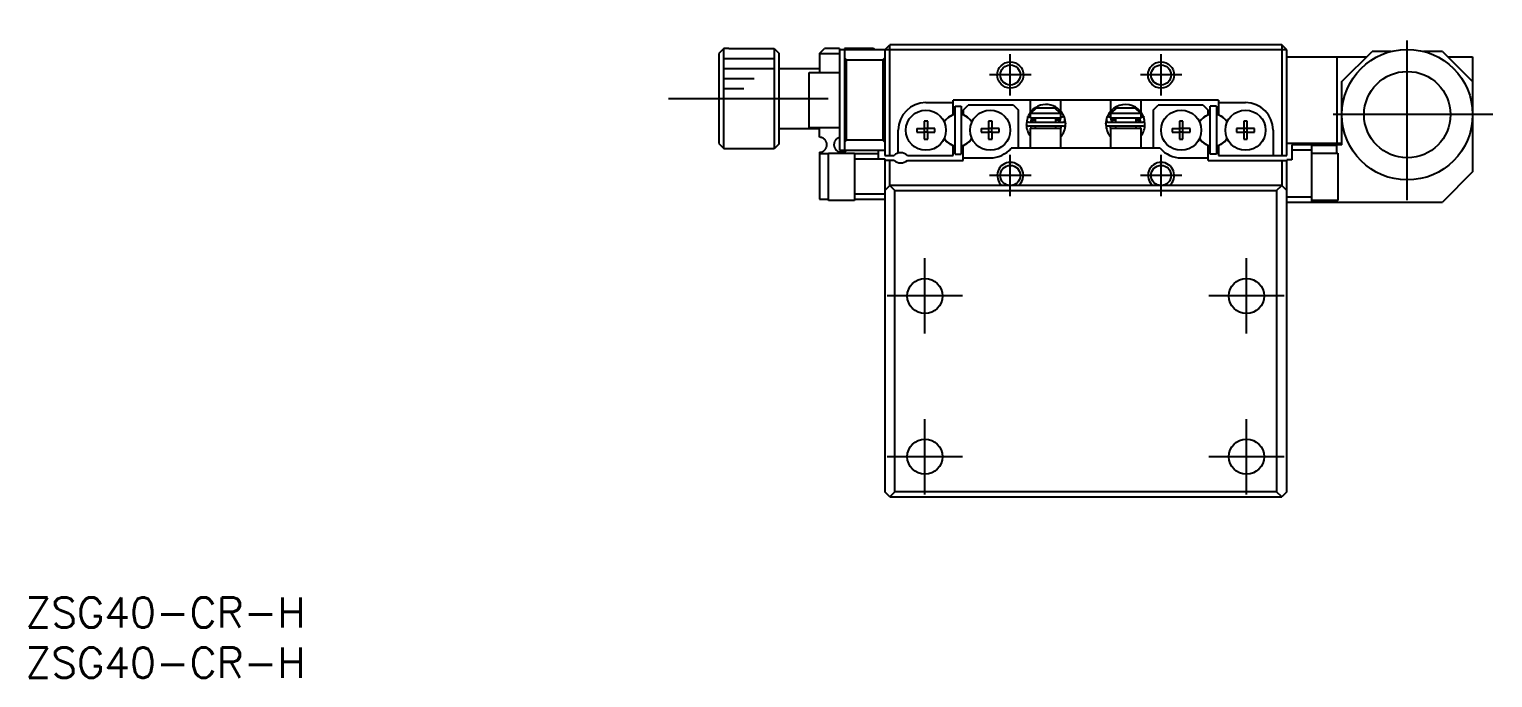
# Model space of a CAD drawing. Extents: x 0 to 313, y -8 to 225.
# Drawn here: x 0.4 to 146, y -8 to 56.5 of the extents above; entities that cross this region are included whole.
import ezdxf

# ---------------------------------------------------------------- set-up
doc = ezdxf.new("R2010")
doc.units = 0
doc.header["$LTSCALE"] = 0.5
doc.linetypes.add('CENTER', pattern=[50.8, 31.75, -6.35, 6.35, -6.35])
for name, color, linetype in [('MSM_CENTER', 1, 'CENTER'), ('MSM_CONTINUOUS', 7, 'CONTINUOUS'), ('MSM_NARROW', 5, 'CONTINUOUS'), ('MSM_PART_NUMBER', 7, 'CONTINUOUS')]:
    doc.layers.add(name, color=color, linetype=linetype)
doc.styles.get("Standard").update_dxf_attribs({"font": 'txt.shx', "height": 3, "bigfont": 'bigfont.shx'})

# ---------------------------------------------------------------- blocks, each defined once
blk = doc.blocks.new('*U2')
at = {"layer": 'MSM_PART_NUMBER'}
blk.add_text('ZSG40-CR-H', height=3, dxfattribs=at).set_placement((0, -3))
blk = doc.blocks.new('*U3')
at = {"layer": 'MSM_PART_NUMBER'}
blk.add_text('ZSG40-CR-H', height=3, dxfattribs=at).set_placement((0, -8))

msp = doc.modelspace()

# ---------------------------------------------------------------- linework, layer by layer
at = {"layer": 'MSM_CENTER'}
for p, q in [((137.5, 39.55), (137.5, 56.55)), ((98, 49.94), (98, 54.06)), ((113, 49.94), (113, 54.06)), ((100.06, 52), (95.94, 52)), ((115.06, 52), (110.94, 52)), ((64, 49.65), (80, 49.65)), ((146, 48.05), (129, 48.05)), ((98, 39.94), (98, 44.06)), ((113, 39.94), (113, 44.06)), ((100.06, 42), (95.94, 42)), ((115.06, 42), (110.94, 42)), ((89.5, 26.25), (89.5, 33.75)), ((121.5, 26.25), (121.5, 33.75)), ((93.25, 30), (85.75, 30)), ((125.25, 30), (117.75, 30)), ((89.5, 10.25), (89.5, 17.75)), ((121.5, 10.25), (121.5, 17.75)), ((93.25, 14), (85.75, 14)), ((125.25, 14), (117.75, 14))]:
    msp.add_line(p, q, dxfattribs=at)
at = {"layer": 'MSM_CONTINUOUS'}
for p, q in [((69.5, 54.63), (69, 54.13)), ((69, 54.13), (69, 45.17)), ((69.5, 44.67), (69.5, 54.63)), ((70, 54.63), (69.5, 54.63)), ((70, 54.65), (70, 54.63)), ((70, 54.65), (74.5, 54.65)), ((74.5, 54.65), (74.5, 44.65)), ((74.5, 54.65), (75, 54.15)), ((75, 45.15), (75, 54.15)), ((79, 54.15), (79.5, 54.65)), ((79, 54.15), (81, 54.15)), ((79, 54.15), (79, 52.25)), ((81, 54.65), (79.5, 54.65)), ((81, 54.65), (81, 44.5)), ((125.5, 54.5), (81, 54.5)), ((81.5, 54.65), (81.5, 44.5)), ((84.4, 54.65), (81.5, 54.65)), ((84.4, 54.65), (84.55, 54.5)), ((85.5, 54.5), (86, 55)), ((85.5, 54.5), (85.5, 44)), ((86, 44), (86, 55)), ((125, 55), (86, 55)), ((125, 55), (125, 44)), ((125.5, 54.5), (125, 55)), ((125.5, 44), (125.5, 54.5)), ((131, 51.35), (134, 54.35)), ((135.9, 54.35), (134, 54.35)), ((141, 54.35), (139.1, 54.35)), ((141, 54.35), (144, 51.35)), ((75, 52.65), (79, 52.65)), ((81.7, 53.5), (81.5, 53.7)), ((81.7, 53.5), (85.3, 53.5)), ((81.7, 45.5), (81.7, 53.5)), ((85.5, 53.7), (85.3, 53.5)), ((85.3, 53.5), (85.3, 45.5)), ((125.5, 53.8), (133.45, 53.8)), ((130.5, 53.8), (130.5, 45.2)), ((141.55, 53.8), (144, 53.8)), ((144, 53.8), (144, 42.35)), ((78, 46.75), (78, 52.25)), ((78, 52.25), (81, 52.25)), ((131, 45.05), (131, 51.35)), ((89.6, 49.25), (92.3, 49.25)), ((118.7, 49.5), (92.3, 49.5)), ((92.3, 48.05), (92.3, 49.5)), ((92.5, 48.9), (93.1, 48.9)), ((92.5, 44.1), (92.5, 48.9)), ((93.1, 48.9), (93.1, 44.1)), ((93.3, 48.5), (93.8, 49)), ((93.3, 48.5), (93.3, 48.05)), ((98.3, 49), (93.8, 49)), ((98.3, 49), (98.8, 48.5)), ((98.8, 44.7), (98.8, 48.5)), ((100, 48.29), (100, 49.5)), ((100, 48.29), (100, 48.29)), ((100, 48.29), (100, 48.29)), ((100, 48.2), (103, 48.2)), ((100, 47.7), (100, 48.2)), ((100.58, 48.7), (100.05, 48.2)), ((102.42, 48.7), (100.58, 48.7)), ((102.95, 48.2), (102.42, 48.7)), ((103, 49.5), (103, 48.4)), ((103, 48.4), (103, 48.4)), ((103, 48.2), (103, 47.7)), ((108, 48.4), (108, 49.5)), ((108, 48.4), (108, 48.4)), ((108, 48.2), (111, 48.2)), ((108, 47.7), (108, 48.2)), ((108.58, 48.7), (108.05, 48.2)), ((110.42, 48.7), (108.58, 48.7)), ((110.95, 48.2), (110.42, 48.7)), ((111, 49.5), (111, 48.29)), ((111, 48.2), (111, 47.7)), ((112.2, 48.5), (112.7, 49)), ((112.2, 48.5), (112.2, 44.7)), ((117.2, 49), (112.7, 49)), ((117.2, 49), (117.7, 48.5)), ((117.7, 48.05), (117.7, 48.5)), ((117.9, 44.1), (117.9, 48.9)), ((118.5, 48.9), (117.9, 48.9)), ((118.5, 48.9), (118.5, 44.1)), ((118.7, 49.5), (118.7, 48.05)), ((118.7, 49.25), (121.4, 49.25)), ((79, 46.65), (75, 46.65)), ((81, 46.75), (78, 46.75)), ((79, 45.8), (79, 46.75)), ((88.71, 46.68), (88.71, 46.32)), ((88.71, 46.68), (89.42, 46.68)), ((89.78, 47.39), (89.42, 47.39)), ((89.42, 47.39), (89.42, 46.68)), ((89.43, 46.67), (89.42, 46.68)), ((89.43, 46.67), (89.43, 46.33)), ((89.77, 46.67), (89.43, 46.67)), ((89.77, 46.67), (89.78, 46.68)), ((89.77, 46.33), (89.77, 46.67)), ((89.78, 46.68), (89.78, 47.39)), ((90.49, 46.68), (89.78, 46.68)), ((90.49, 46.32), (90.49, 46.68)), ((92.04, 47.9), (92.3, 48.05)), ((93.3, 48.05), (93.56, 47.9)), ((95.11, 46.68), (95.11, 46.32)), ((95.11, 46.68), (95.82, 46.68)), ((96.18, 47.39), (95.82, 47.39)), ((95.82, 47.39), (95.82, 46.68)), ((95.83, 46.67), (95.82, 46.68)), ((95.83, 46.67), (95.83, 46.33)), ((96.17, 46.67), (95.83, 46.67)), ((96.17, 46.67), (96.18, 46.68)), ((96.17, 46.33), (96.17, 46.67)), ((96.18, 46.68), (96.18, 47.39)), ((96.89, 46.68), (96.18, 46.68)), ((96.89, 46.32), (96.89, 46.68)), ((99.73, 47.81), (99.75, 47.87)), ((99.77, 47.86), (99.75, 47.87)), ((99.76, 47.87), (99.76, 47.88)), ((99.97, 47.76), (99.76, 47.87)), ((99.8, 47.31), (103.3, 47.31)), ((103.3, 46.91), (99.8, 46.91)), ((100, 47.75), (99.97, 47.76)), ((103, 47.7), (100, 47.7)), ((100, 46.7), (103, 46.7)), ((100, 44.7), (100, 46.7)), ((100.11, 47.7), (100.01, 47.31)), ((100.01, 46.91), (100.05, 46.7)), ((100.11, 47.67), (100.1, 47.66)), ((100.1, 47.66), (100.1, 47.64)), ((100.1, 47.64), (100.1, 47.63)), ((100.1, 47.63), (100.1, 47.61)), ((100.1, 47.61), (100.1, 47.6)), ((100.1, 47.6), (100.1, 47.58)), ((100.1, 47.58), (100.1, 47.57)), ((100.1, 47.57), (100.1, 47.55)), ((100.1, 47.55), (100.1, 47.54)), ((100.1, 47.54), (100.11, 47.52)), ((100.12, 47.7), (100.11, 47.69)), ((100.11, 47.69), (100.11, 47.67)), ((100.11, 47.52), (100.11, 47.51)), ((100.11, 47.51), (100.12, 47.5)), ((100.12, 47.71), (100.12, 47.7)), ((100.5, 47.5), (100.12, 47.5)), ((100.12, 47.5), (100.12, 47.48)), ((100.12, 47.48), (100.13, 47.47)), ((100.13, 47.47), (100.14, 47.46)), ((100.14, 47.46), (100.14, 47.44)), ((100.14, 47.44), (100.15, 47.43)), ((100.15, 47.43), (100.16, 47.42)), ((100.16, 47.42), (100.17, 47.41)), ((100.17, 47.41), (100.18, 47.4)), ((100.18, 47.4), (100.19, 47.39)), ((100.19, 47.39), (100.2, 47.38)), ((100.2, 47.38), (100.21, 47.37)), ((100.21, 47.37), (100.23, 47.36)), ((100.23, 47.36), (100.24, 47.35)), ((100.24, 47.35), (100.25, 47.34)), ((100.25, 47.34), (100.26, 47.34)), ((100.26, 47.34), (100.28, 47.33)), ((100.28, 47.33), (100.29, 47.33)), ((100.29, 47.33), (100.31, 47.32)), ((100.31, 47.32), (100.32, 47.32)), ((100.32, 47.32), (100.33, 47.31)), ((100.33, 47.31), (100.35, 47.31)), ((100.35, 47.31), (100.36, 47.31)), ((100.36, 47.31), (100.38, 47.31)), ((100.38, 47.31), (100.39, 47.31)), ((100.39, 47.31), (100.4, 47.31)), ((100.5, 47.31), (100.5, 47.7)), ((100.5, 46.7), (100.5, 46.91)), ((102.5, 47.7), (102.5, 47.31)), ((102.98, 47.5), (102.5, 47.5)), ((102.5, 46.91), (102.5, 46.7)), ((102.7, 47.31), (102.71, 47.31)), ((102.71, 47.31), (102.72, 47.31)), ((102.72, 47.31), (102.74, 47.31)), ((102.74, 47.31), (102.75, 47.31)), ((102.75, 47.31), (102.77, 47.32)), ((102.77, 47.32), (102.78, 47.32)), ((102.78, 47.32), (102.8, 47.32)), ((102.8, 47.32), (102.81, 47.33)), ((102.81, 47.33), (102.82, 47.33)), ((102.82, 47.33), (102.84, 47.34)), ((102.84, 47.34), (102.85, 47.35)), ((102.85, 47.35), (102.86, 47.36)), ((102.86, 47.36), (102.87, 47.36)), ((102.87, 47.36), (102.89, 47.37)), ((102.89, 47.37), (102.9, 47.38)), ((102.9, 47.38), (102.91, 47.39)), ((102.91, 47.39), (102.92, 47.4)), ((102.92, 47.4), (102.93, 47.41)), ((102.93, 47.41), (102.94, 47.43)), ((102.94, 47.43), (102.95, 47.44)), ((102.95, 47.45), (102.96, 47.46)), ((102.95, 47.44), (102.95, 47.45)), ((102.96, 47.46), (102.97, 47.48)), ((102.98, 47.71), (102.97, 47.71)), ((102.97, 47.49), (102.98, 47.5)), ((102.97, 47.48), (102.97, 47.49)), ((102.98, 47.69), (102.98, 47.71)), ((102.99, 47.68), (102.98, 47.69)), ((102.98, 47.52), (102.99, 47.53)), ((102.98, 47.5), (102.98, 47.52)), ((102.99, 47.66), (102.99, 47.68)), ((102.99, 47.65), (102.99, 47.66)), ((102.99, 47.63), (102.99, 47.65)), ((103, 47.62), (102.99, 47.63)), ((102.99, 47.56), (103, 47.58)), ((102.99, 47.55), (102.99, 47.56)), ((102.99, 47.53), (102.99, 47.55)), ((103.1, 47.81), (103, 47.75)), ((103, 47.74), (103.01, 47.75)), ((103, 47.61), (103, 47.62)), ((103, 47.59), (103, 47.61)), ((103, 47.58), (103, 47.59)), ((103, 46.7), (103, 44.7)), ((103, 46.57), (103.04, 46.67)), ((103.01, 47.75), (103.02, 47.75)), ((103.02, 47.75), (103.03, 47.76)), ((103.03, 47.76), (103.04, 47.77)), ((103.04, 47.77), (103.05, 47.77)), ((103.04, 46.67), (103.09, 46.91)), ((103.05, 47.77), (103.07, 47.78)), ((103.07, 47.78), (103.08, 47.79)), ((103.08, 47.79), (103.09, 47.79)), ((103.09, 47.79), (103.11, 47.8)), ((103.34, 47.88), (103.1, 47.81)), ((103.11, 47.8), (103.12, 47.81)), ((103.12, 47.81), (103.14, 47.82)), ((103.14, 47.82), (103.15, 47.82)), ((103.15, 47.82), (103.17, 47.83)), ((103.17, 47.83), (103.18, 47.83)), ((103.18, 47.83), (103.2, 47.84)), ((103.2, 47.84), (103.21, 47.85)), ((103.21, 47.85), (103.23, 47.85)), ((103.23, 47.85), (103.24, 47.85)), ((103.24, 47.85), (103.25, 47.86)), ((103.25, 47.86), (103.27, 47.86)), ((103.27, 47.86), (103.28, 47.87)), ((103.28, 47.87), (103.29, 47.87)), ((103.29, 47.87), (103.3, 47.87)), ((103.3, 47.87), (103.31, 47.87)), ((103.31, 47.87), (103.32, 47.87)), ((103.32, 47.87), (103.32, 47.87)), ((103.32, 47.87), (103.33, 47.87)), ((103.33, 47.87), (103.34, 47.87)), ((103.34, 47.34), (103.33, 47.3)), ((103.34, 47.88), (103.34, 47.87)), ((103.34, 47.87), (103.34, 47.87)), ((103.34, 47.87), (103.35, 47.84)), ((103.34, 47.87), (103.34, 47.87)), ((103.34, 47.87), (103.34, 47.87)), ((103.36, 47.37), (103.34, 47.34)), ((103.35, 47.84), (103.36, 47.81)), ((103.36, 47.82), (103.5, 47.13)), ((103.36, 47.81), (103.37, 47.77)), ((103.37, 47.4), (103.36, 47.37)), ((103.37, 47.77), (103.38, 47.74)), ((103.38, 47.43), (103.37, 47.4)), ((103.38, 47.74), (103.39, 47.71)), ((103.39, 47.5), (103.38, 47.47)), ((103.38, 47.47), (103.38, 47.43)), ((103.39, 47.71), (103.39, 47.67)), ((103.39, 47.67), (103.4, 47.64)), ((103.4, 47.57), (103.39, 47.53)), ((103.39, 47.53), (103.39, 47.5)), ((103.4, 47.64), (103.4, 47.6)), ((103.4, 47.6), (103.4, 47.57)), ((107.5, 47.13), (107.64, 47.82)), ((107.6, 47.62), (107.61, 47.65)), ((107.6, 47.58), (107.6, 47.62)), ((107.61, 47.55), (107.6, 47.58)), ((107.61, 47.72), (107.62, 47.75)), ((107.61, 47.69), (107.61, 47.72)), ((107.61, 47.65), (107.61, 47.69)), ((107.61, 47.51), (107.61, 47.55)), ((107.61, 47.48), (107.61, 47.51)), ((107.62, 47.45), (107.61, 47.48)), ((107.62, 47.75), (107.63, 47.79)), ((107.63, 47.41), (107.62, 47.45)), ((107.63, 47.79), (107.64, 47.82)), ((107.64, 47.38), (107.63, 47.41)), ((107.64, 47.82), (107.65, 47.85)), ((107.65, 47.35), (107.64, 47.38)), ((107.65, 47.85), (107.66, 47.87)), ((107.67, 47.32), (107.65, 47.35)), ((107.66, 47.88), (107.9, 47.81)), ((107.66, 47.87), (107.66, 47.87)), ((107.66, 47.87), (107.66, 47.87)), ((107.66, 47.87), (107.66, 47.87)), ((107.67, 47.87), (107.66, 47.87)), ((107.68, 47.87), (107.67, 47.87)), ((107.67, 47.3), (107.67, 47.32)), ((107.69, 47.87), (107.68, 47.87)), ((107.68, 47.87), (107.68, 47.87)), ((107.7, 47.87), (107.69, 47.87)), ((107.71, 47.87), (107.7, 47.87)), ((107.7, 47.31), (111.2, 47.31)), ((111.2, 46.91), (107.7, 46.91)), ((107.72, 47.87), (107.71, 47.87)), ((107.73, 47.86), (107.72, 47.87)), ((107.75, 47.86), (107.73, 47.86)), ((107.76, 47.85), (107.75, 47.86)), ((107.77, 47.85), (107.76, 47.85)), ((107.79, 47.85), (107.77, 47.85)), ((107.8, 47.84), (107.79, 47.85)), ((107.82, 47.83), (107.8, 47.84)), ((107.83, 47.83), (107.82, 47.83)), ((107.85, 47.82), (107.83, 47.83)), ((107.86, 47.82), (107.85, 47.82)), ((107.88, 47.81), (107.86, 47.82)), ((107.89, 47.8), (107.88, 47.81)), ((107.91, 47.79), (107.89, 47.8)), ((107.9, 47.81), (108, 47.75)), ((107.92, 47.79), (107.91, 47.79)), ((107.91, 46.91), (107.96, 46.68)), ((107.93, 47.78), (107.92, 47.79)), ((107.95, 47.77), (107.93, 47.78)), ((107.96, 47.77), (107.95, 47.77)), ((107.97, 47.76), (107.96, 47.77)), ((107.96, 46.68), (108, 46.57)), ((107.98, 47.75), (107.97, 47.76)), ((107.99, 47.75), (107.98, 47.75)), ((108, 47.74), (107.99, 47.75)), ((111, 47.7), (108, 47.7)), ((108.01, 47.63), (108, 47.61)), ((108, 47.61), (108, 47.6)), ((108, 47.6), (108, 47.58)), ((108, 47.58), (108.01, 47.57)), ((108, 46.7), (111, 46.7)), ((108, 44.7), (108, 46.7)), ((108.02, 47.69), (108.01, 47.67)), ((108.01, 47.67), (108.01, 47.66)), ((108.01, 47.66), (108.01, 47.64)), ((108.01, 47.64), (108.01, 47.63)), ((108.01, 47.57), (108.01, 47.55)), ((108.01, 47.55), (108.01, 47.54)), ((108.01, 47.54), (108.01, 47.52)), ((108.01, 47.52), (108.02, 47.51)), ((108.03, 47.71), (108.02, 47.7)), ((108.02, 47.7), (108.02, 47.69)), ((108.02, 47.51), (108.02, 47.5)), ((108.5, 47.5), (108.02, 47.5)), ((108.02, 47.5), (108.03, 47.48)), ((108.03, 47.48), (108.04, 47.47)), ((108.04, 47.47), (108.04, 47.46)), ((108.04, 47.46), (108.05, 47.44)), ((108.05, 47.44), (108.06, 47.43)), ((108.06, 47.43), (108.07, 47.42)), ((108.07, 47.42), (108.08, 47.41)), ((108.08, 47.41), (108.09, 47.4)), ((108.09, 47.4), (108.1, 47.39)), ((108.1, 47.39), (108.11, 47.38)), ((108.11, 47.38), (108.12, 47.37)), ((108.12, 47.37), (108.13, 47.36)), ((108.13, 47.36), (108.14, 47.35)), ((108.14, 47.35), (108.16, 47.34)), ((108.16, 47.34), (108.17, 47.34)), ((108.17, 47.34), (108.18, 47.33)), ((108.18, 47.33), (108.2, 47.33)), ((108.2, 47.33), (108.21, 47.32)), ((108.21, 47.32), (108.23, 47.32)), ((108.23, 47.32), (108.24, 47.31)), ((108.24, 47.31), (108.25, 47.31)), ((108.25, 47.31), (108.27, 47.31)), ((108.27, 47.31), (108.28, 47.31)), ((108.28, 47.31), (108.3, 47.31)), ((108.3, 47.31), (108.3, 47.31)), ((108.5, 47.31), (108.5, 47.7)), ((108.5, 46.7), (108.5, 46.91)), ((110.5, 47.7), (110.5, 47.31)), ((110.88, 47.5), (110.5, 47.5)), ((110.5, 46.91), (110.5, 46.7)), ((110.6, 47.31), (110.62, 47.31)), ((110.62, 47.31), (110.63, 47.31)), ((110.63, 47.31), (110.65, 47.31)), ((110.65, 47.31), (110.66, 47.31)), ((110.66, 47.31), (110.67, 47.32)), ((110.67, 47.32), (110.69, 47.32)), ((110.69, 47.32), (110.7, 47.32)), ((110.7, 47.32), (110.72, 47.33)), ((110.72, 47.33), (110.73, 47.33)), ((110.73, 47.33), (110.74, 47.34)), ((110.74, 47.34), (110.76, 47.35)), ((110.76, 47.35), (110.77, 47.36)), ((110.77, 47.36), (110.78, 47.36)), ((110.78, 47.36), (110.79, 47.37)), ((110.79, 47.37), (110.8, 47.38)), ((110.8, 47.38), (110.81, 47.39)), ((110.81, 47.39), (110.82, 47.4)), ((110.82, 47.4), (110.83, 47.41)), ((110.83, 47.41), (110.84, 47.43)), ((110.84, 47.43), (110.85, 47.44)), ((110.85, 47.44), (110.86, 47.45)), ((110.86, 47.45), (110.87, 47.46)), ((110.87, 47.48), (110.88, 47.49)), ((110.87, 47.46), (110.87, 47.48)), ((110.89, 47.69), (110.88, 47.71)), ((110.88, 47.71), (110.88, 47.71)), ((110.88, 47.49), (110.89, 47.5)), ((110.99, 47.31), (110.89, 47.7)), ((110.89, 47.68), (110.89, 47.69)), ((110.9, 47.66), (110.89, 47.68)), ((110.89, 47.53), (110.9, 47.55)), ((110.89, 47.52), (110.89, 47.53)), ((110.89, 47.5), (110.89, 47.52)), ((110.9, 47.65), (110.9, 47.66)), ((110.9, 47.63), (110.9, 47.65)), ((110.9, 47.62), (110.9, 47.63)), ((110.9, 47.61), (110.9, 47.62)), ((110.9, 47.59), (110.9, 47.61)), ((110.9, 47.58), (110.9, 47.59)), ((110.9, 47.56), (110.9, 47.58)), ((110.9, 47.55), (110.9, 47.56)), ((110.95, 46.7), (110.99, 46.91)), ((111, 47.75), (111.03, 47.76)), ((111, 46.7), (111, 44.7)), ((111.03, 47.76), (111.24, 47.87)), ((111.23, 47.86), (111.25, 47.87)), ((111.25, 47.87), (111.27, 47.81)), ((114.11, 46.68), (114.11, 46.32)), ((114.11, 46.68), (114.82, 46.68)), ((115.18, 47.39), (114.82, 47.39)), ((114.82, 47.39), (114.82, 46.68)), ((114.83, 46.67), (114.82, 46.68)), ((114.83, 46.67), (114.83, 46.33)), ((115.17, 46.67), (114.83, 46.67)), ((115.17, 46.67), (115.18, 46.68)), ((115.17, 46.33), (115.17, 46.67)), ((115.18, 46.68), (115.18, 47.39)), ((115.89, 46.68), (115.18, 46.68)), ((115.89, 46.32), (115.89, 46.68)), ((117.7, 48.05), (117.44, 47.9)), ((118.96, 47.9), (118.7, 48.05)), ((120.51, 46.68), (120.51, 46.32)), ((121.22, 46.68), (120.51, 46.68)), ((121.58, 47.39), (121.22, 47.39)), ((121.22, 47.39), (121.22, 46.68)), ((121.23, 46.67), (121.22, 46.68)), ((121.23, 46.67), (121.23, 46.33)), ((121.57, 46.67), (121.23, 46.67)), ((121.57, 46.67), (121.58, 46.68)), ((121.57, 46.33), (121.57, 46.67)), ((121.58, 46.68), (121.58, 47.39)), ((122.29, 46.68), (121.58, 46.68)), ((122.29, 46.32), (122.29, 46.68)), ((69, 45.17), (69.5, 44.67)), ((75, 45.15), (74.5, 44.65)), ((79.03, 45.8), (79, 45.8)), ((79.07, 45.8), (79.03, 45.8)), ((79.1, 45.79), (79.07, 45.8)), ((79.14, 45.79), (79.1, 45.79)), ((79.17, 45.78), (79.14, 45.79)), ((79.2, 45.77), (79.17, 45.78)), ((79.23, 45.76), (79.2, 45.77)), ((79.26, 45.75), (79.23, 45.76)), ((79.29, 45.74), (79.26, 45.75)), ((79.32, 45.73), (79.29, 45.74)), ((79.34, 45.72), (79.32, 45.73)), ((79.37, 45.7), (79.34, 45.72)), ((79.4, 45.68), (79.37, 45.7)), ((79.43, 45.66), (79.4, 45.68)), ((79.46, 45.64), (79.43, 45.66)), ((79.49, 45.62), (79.46, 45.64)), ((79.51, 45.6), (79.49, 45.62)), ((79.54, 45.57), (79.51, 45.6)), ((79.56, 45.55), (79.54, 45.57)), ((79.58, 45.53), (79.56, 45.55)), ((79.6, 45.5), (79.58, 45.53)), ((79.62, 45.47), (79.6, 45.5)), ((79.64, 45.45), (79.62, 45.47)), ((79.65, 45.42), (79.64, 45.45)), ((79.67, 45.38), (79.65, 45.42)), ((79.69, 45.35), (79.67, 45.38)), ((79.7, 45.31), (79.69, 45.35)), ((79.72, 45.27), (79.7, 45.31)), ((79.73, 45.22), (79.72, 45.27)), ((79.74, 45.18), (79.73, 45.22)), ((79.75, 45.13), (79.74, 45.18)), ((80.46, 45.16), (80.45, 45.12)), ((80.47, 45.21), (80.46, 45.16)), ((80.48, 45.28), (80.47, 45.24)), ((80.47, 45.24), (80.47, 45.21)), ((80.5, 45.31), (80.48, 45.28)), ((80.51, 45.34), (80.5, 45.31)), ((80.52, 45.37), (80.51, 45.34)), ((80.54, 45.41), (80.52, 45.37)), ((80.56, 45.44), (80.54, 45.41)), ((80.58, 45.47), (80.56, 45.44)), ((80.6, 45.5), (80.58, 45.47)), ((80.62, 45.53), (80.6, 45.5)), ((80.65, 45.56), (80.62, 45.53)), ((80.67, 45.58), (80.65, 45.56)), ((80.7, 45.61), (80.67, 45.58)), ((80.72, 45.63), (80.7, 45.61)), ((80.74, 45.64), (80.72, 45.63)), ((80.76, 45.66), (80.74, 45.64)), ((80.79, 45.68), (80.76, 45.66)), ((80.81, 45.69), (80.79, 45.68)), ((80.84, 45.71), (80.81, 45.69)), ((80.86, 45.72), (80.84, 45.71)), ((80.89, 45.73), (80.86, 45.72)), ((80.92, 45.74), (80.89, 45.73)), ((80.94, 45.76), (80.92, 45.74)), ((80.97, 45.76), (80.94, 45.76)), ((81, 45.77), (80.97, 45.76)), ((81.5, 45.3), (81.7, 45.5)), ((85.3, 45.5), (81.7, 45.5)), ((85.3, 45.5), (85.5, 45.3)), ((86.85, 44.22), (86.85, 46.5)), ((88.71, 46.32), (89.42, 46.32)), ((89.43, 46.33), (89.42, 46.32)), ((89.42, 46.32), (89.42, 45.61)), ((89.42, 45.61), (89.78, 45.61)), ((89.43, 46.33), (89.77, 46.33)), ((89.77, 46.33), (89.78, 46.32)), ((89.78, 46.32), (90.49, 46.32)), ((89.78, 45.61), (89.78, 46.32)), ((95.11, 46.32), (95.82, 46.32)), ((95.83, 46.33), (95.82, 46.32)), ((95.82, 46.32), (95.82, 45.61)), ((95.82, 45.61), (96.18, 45.61)), ((95.83, 46.33), (96.17, 46.33)), ((96.17, 46.33), (96.18, 46.32)), ((96.18, 46.32), (96.89, 46.32)), ((96.18, 45.61), (96.18, 46.32)), ((114.11, 46.32), (114.82, 46.32)), ((114.83, 46.33), (114.82, 46.32)), ((114.82, 46.32), (114.82, 45.61)), ((114.82, 45.61), (115.18, 45.61)), ((114.83, 46.33), (115.17, 46.33)), ((115.17, 46.33), (115.18, 46.32)), ((115.18, 46.32), (115.89, 46.32)), ((115.18, 45.61), (115.18, 46.32)), ((120.51, 46.32), (121.22, 46.32)), ((121.23, 46.33), (121.22, 46.32)), ((121.22, 46.32), (121.22, 45.61)), ((121.22, 45.61), (121.58, 45.61)), ((121.23, 46.33), (121.57, 46.33)), ((121.57, 46.33), (121.58, 46.32)), ((121.58, 46.32), (122.29, 46.32)), ((121.58, 45.61), (121.58, 46.32)), ((124.15, 46.5), (124.15, 44)), ((125.5, 45.2), (131, 45.2)), ((69.5, 44.67), (70, 44.67)), ((70, 44.67), (70, 44.65)), ((74.5, 44.65), (70, 44.65)), ((79, 44.3), (79, 39.65)), ((79, 44.3), (79.01, 44.3)), ((79.9, 44.15), (79, 44.15)), ((79.01, 44.3), (79.02, 44.3)), ((79.02, 44.3), (79.04, 44.3)), ((79.04, 44.3), (79.05, 44.3)), ((79.05, 44.3), (79.06, 44.3)), ((79.06, 44.3), (79.07, 44.3)), ((79.07, 44.3), (79.08, 44.3)), ((79.08, 44.3), (79.09, 44.31)), ((79.09, 44.31), (79.11, 44.31)), ((79.11, 44.31), (79.13, 44.31)), ((79.13, 44.31), (79.15, 44.32)), ((79.15, 44.32), (79.17, 44.32)), ((79.17, 44.32), (79.19, 44.32)), ((79.19, 44.32), (79.2, 44.33)), ((79.2, 44.33), (79.23, 44.34)), ((79.23, 44.34), (79.26, 44.35)), ((79.26, 44.35), (79.29, 44.36)), ((79.29, 44.36), (79.32, 44.37)), ((79.32, 44.37), (79.35, 44.39)), ((79.35, 44.39), (79.37, 44.4)), ((79.37, 44.4), (79.41, 44.42)), ((79.41, 44.42), (79.45, 44.45)), ((79.45, 44.45), (79.49, 44.48)), ((79.49, 44.48), (79.52, 44.51)), ((79.52, 44.51), (79.56, 44.55)), ((79.56, 44.55), (79.6, 44.6)), ((79.6, 44.6), (79.64, 44.65)), ((79.64, 44.65), (79.66, 44.69)), ((79.66, 44.69), (79.68, 44.74)), ((79.68, 44.74), (79.7, 44.78)), ((79.7, 44.78), (79.72, 44.83)), ((79.72, 44.83), (79.73, 44.87)), ((79.73, 44.87), (79.74, 44.91)), ((79.74, 44.96), (79.75, 45)), ((79.74, 44.91), (79.74, 44.96)), ((79.75, 45.09), (79.75, 45.13)), ((79.75, 45.05), (79.75, 45.09)), ((79.75, 45), (79.75, 45.05)), ((79.9, 39.5), (79.9, 44.2)), ((79.9, 44.2), (82.5, 44.2)), ((80.45, 45.12), (80.45, 45.07)), ((80.45, 45.07), (80.45, 45.03)), ((80.45, 45.03), (80.45, 44.98)), ((80.45, 44.98), (80.46, 44.94)), ((80.46, 44.94), (80.46, 44.9)), ((80.46, 44.9), (80.48, 44.85)), ((80.48, 44.85), (80.49, 44.8)), ((80.49, 44.8), (80.51, 44.75)), ((80.51, 44.75), (80.54, 44.7)), ((80.54, 44.7), (80.56, 44.66)), ((80.56, 44.66), (80.59, 44.61)), ((80.59, 44.61), (80.62, 44.58)), ((80.62, 44.58), (80.65, 44.54)), ((80.65, 44.54), (80.69, 44.5)), ((80.69, 44.5), (80.73, 44.47)), ((80.73, 44.47), (80.77, 44.44)), ((80.77, 44.44), (80.81, 44.41)), ((80.81, 44.41), (80.85, 44.39)), ((80.85, 44.39), (80.89, 44.37)), ((80.89, 44.37), (80.91, 44.36)), ((80.91, 44.36), (80.94, 44.35)), ((80.94, 44.35), (80.96, 44.34)), ((80.96, 44.34), (80.99, 44.33)), ((80.99, 44.33), (81.02, 44.32)), ((81, 44.5), (85.5, 44.5)), ((81.02, 44.32), (81.05, 44.32)), ((81.05, 44.32), (81.06, 44.31)), ((81.06, 44.31), (81.07, 44.31)), ((81.07, 44.31), (81.09, 44.31)), ((81.09, 44.31), (81.1, 44.31)), ((81.1, 44.31), (81.12, 44.3)), ((81.12, 44.3), (81.13, 44.3)), ((81.13, 44.3), (81.14, 44.3)), ((81.14, 44.3), (81.15, 44.3)), ((81.15, 44.3), (81.16, 44.3)), ((81.16, 44.3), (81.18, 44.3)), ((81.18, 44.3), (81.19, 44.3)), ((81.19, 44.3), (81.2, 44.3)), ((81.2, 44.3), (81.21, 44.3)), ((81.21, 44.3), (81.22, 44.3)), ((81.22, 44.3), (81.24, 44.3)), ((81.24, 44.3), (81.25, 44.3)), ((81.25, 44.3), (81.26, 44.3)), ((81.26, 44.3), (81.28, 44.3)), ((81.28, 44.3), (81.29, 44.31)), ((81.29, 44.31), (81.3, 44.31)), ((81.3, 44.31), (81.32, 44.31)), ((81.32, 44.31), (81.34, 44.31)), ((81.34, 44.31), (81.36, 44.32)), ((81.36, 44.32), (81.38, 44.32)), ((81.38, 44.32), (81.4, 44.33)), ((81.4, 44.33), (81.41, 44.33)), ((81.41, 44.33), (81.45, 44.34)), ((81.45, 44.34), (81.49, 44.36)), ((81.49, 44.36), (81.53, 44.37)), ((81.53, 44.37), (81.56, 44.39)), ((81.56, 44.39), (81.59, 44.41)), ((81.59, 44.41), (81.62, 44.43)), ((81.62, 44.43), (81.66, 44.46)), ((81.66, 44.46), (81.7, 44.49)), ((81.7, 44.49), (81.71, 44.5)), ((82.5, 44.2), (82.5, 39.5)), ((84.9, 44.15), (82.5, 44.15)), ((84.9, 43.65), (84.9, 44.5)), ((85.5, 44), (86.44, 44)), ((87.76, 44), (92.3, 44)), ((92.3, 44.95), (92.04, 45.1)), ((92.3, 44), (92.3, 44.95)), ((92.5, 44.1), (93.1, 44.1)), ((93.56, 45.1), (93.3, 44.95)), ((93.3, 43.5), (93.3, 44.95)), ((93.3, 43.75), (96, 43.75)), ((112.92, 44.7), (98.08, 44.7)), ((115, 43.75), (117.7, 43.75)), ((117.44, 45.1), (117.7, 44.95)), ((117.7, 43.5), (117.7, 44.95)), ((118.5, 44.1), (117.9, 44.1)), ((118.7, 44.95), (118.96, 45.1)), ((118.7, 44.95), (118.7, 44)), ((118.7, 44), (125.5, 44)), ((126, 45.05), (126, 43.55)), ((131, 45.05), (126, 45.05)), ((126, 44.55), (128, 44.55)), ((128, 39.35), (128, 45.05)), ((128, 45.01), (130.5, 45.01)), ((128, 44.2), (130.6, 44.2)), ((130.5, 44.2), (130.5, 45.05)), ((130.6, 44.2), (130.6, 39.5)), ((82.5, 43.65), (85.5, 43.65)), ((85.5, 43.65), (85.5, 10.5)), ((86.44, 43.5), (85.5, 43.5)), ((86, 41), (86, 43.5)), ((87.76, 43.5), (93.3, 43.5)), ((117.7, 43.5), (125.5, 43.5)), ((125, 43.5), (125, 41)), ((126, 43.55), (125.5, 43.55)), ((125.5, 10.5), (125.5, 43.55)), ((144, 42.35), (141, 39.35)), ((85.5, 40.5), (86, 41)), ((125, 41), (86, 41)), ((86, 41), (86.5, 40.5)), ((124.5, 40.5), (125, 41)), ((125, 41), (125.5, 40.5)), ((79, 39.65), (79.9, 39.65)), ((82.5, 39.5), (79.9, 39.5)), ((85.5, 40.15), (82.5, 40.15)), ((82.5, 39.65), (85.5, 39.65)), ((86.5, 40.5), (124.5, 40.5)), ((86.5, 10.5), (86.5, 40.5)), ((124.5, 40.5), (124.5, 10.5)), ((128, 39.85), (125.5, 39.85)), ((125.5, 39.35), (141, 39.35)), ((130.6, 39.5), (128, 39.5)), ((130.5, 39.42), (128, 39.42)), ((130.5, 39.35), (130.5, 39.5)), ((86, 10), (85.5, 10.5)), ((86.5, 10.5), (86, 10)), ((124.5, 10.5), (86.5, 10.5)), ((125, 10), (124.5, 10.5)), ((125.5, 10.5), (125, 10)), ((86, 10), (125, 10))]:
    msp.add_line(p, q, dxfattribs=at)
for centre, radius in [((137.5, 48.05), 6.5), ((98, 52), 1), ((113, 52), 1), ((137.5, 48.05), 4.3), ((89.6, 46.5), 2), ((96, 46.5), 2), ((115, 46.5), 2), ((121.4, 46.5), 2), ((98, 42), 1), ((113, 42), 1), ((89.5, 30), 1.75), ((121.5, 30), 1.75), ((89.5, 14), 1.75), ((121.5, 14), 1.75)]:
    msp.add_circle(centre, radius, dxfattribs=at)
for centre, radius, start, end in [((89.6, 46.5), 2.75, 90, 180), ((92.8, 46.5), 1.59, 100.8931, 149.5668), ((92.8, 46.5), 1.59, 30.4333, 79.107), ((101.55, 47.1), 1.95, 144.5312, 179.1921), ((101.55, 47.11), 1.95, 23.0583, 144.4726), ((109.45, 47.11), 1.95, 0.8029, 156.9294), ((118.2, 46.5), 1.59, 100.893, 149.5667), ((118.2, 46.5), 1.59, 30.4332, 79.1069), ((121.4, 46.5), 2.75, 0, 90), ((92.91, 46.39), 1.75, 120, 148.1185), ((92.69, 46.39), 1.75, 31.8815, 60), ((99.8, 47.11), 0.2, 90, 270), ((101.54, 47.11), 1.95, 180.8194, 217.4662), ((101.54, 47.11), 1.95, 318.2681, 359.1569), ((103.3, 47.11), 0.2, 270, 90), ((107.7, 47.11), 0.2, 90, 270), ((109.46, 47.11), 1.95, 180.8498, 221.7242), ((109.46, 47.11), 1.94, 322.5133, 359.2944), ((111.2, 47.11), 0.2, 270, 90), ((118.31, 46.39), 1.75, 120, 148.1185), ((118.09, 46.39), 1.75, 31.8815, 60), ((92.8, 46.5), 1.59, 210.4332, 259.1069), ((92.91, 46.61), 1.75, 211.8815, 240), ((92.8, 46.5), 1.59, 280.893, 329.5668), ((92.69, 46.61), 1.75, 300, 328.1185), ((118.2, 46.5), 1.59, 210.4333, 259.107), ((118.31, 46.61), 1.75, 211.8815, 240), ((118.2, 46.5), 1.59, 280.8931, 329.5668), ((118.09, 46.61), 1.75, 300, 328.1185), ((87.1, 43.25), 1, 48.5904, 131.4096), ((96, 46.5), 2.75, 270, 319.1148), ((115, 46.5), 2.75, 220.8852, 270), ((87.1, 44.25), 1, 228.5904, 311.4096)]:
    msp.add_arc(centre, radius, start, end, dxfattribs=at)
at = {"layer": 'MSM_NARROW'}
for p, q in [((69.5, 53.65), (74.5, 53.65)), ((69.5, 52.65), (74.5, 52.65)), ((69.5, 51.65), (72.5, 51.65)), ((69.5, 50.65), (71.5, 50.65))]:
    msp.add_line(p, q, dxfattribs=at)
for centre in [(98, 52), (113, 52)]:
    msp.add_circle(centre, 1.3, dxfattribs=at)
for centre in [(98, 42), (113, 42)]:
    msp.add_arc(centre, 1.3, 309.7152, 230.2848, dxfattribs=at)

# ---------------------------------------------------------------- block references
at = {"layer": 'MSM_CONTINUOUS'}
for name in ['*U2', '*U3']:
    msp.add_blockref(name, (0, 0), dxfattribs=at)

doc.saveas('drawing.dxf')
